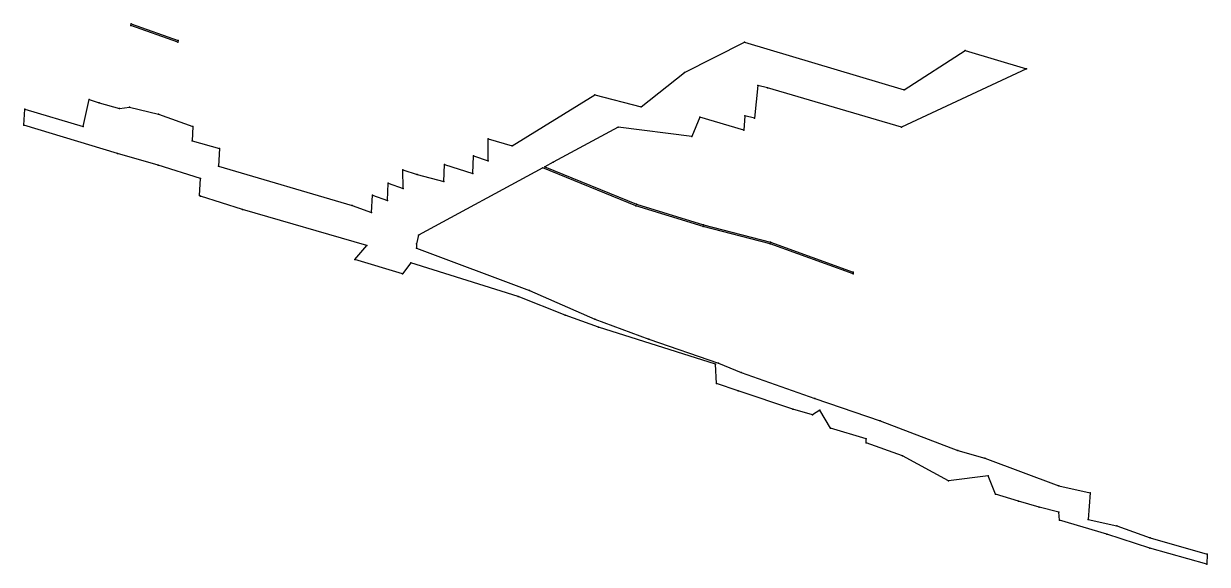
# Model space of a CAD drawing. Extents: x 256830 to 257670, y 386136 to 386519.
import ezdxf

# ---------------------------------------------------------------- set-up
doc = ezdxf.new("R2010")
doc.units = 0
doc.header["$MEASUREMENT"] = 0

msp = doc.modelspace()

# ---------------------------------------------------------------- linework, layer by layer
at = {"color": 8}
for points in [[(256906.34298, 386518.128596, 49.814421), (256906.410146, 386519.382255, 48.042698), (256939.914916, 386507.409205, 50.114316), (256939.644366, 386506.228226, 51.873464), (256906.34298, 386518.128596, 49.814421)], [(257206.02897, 386421.02976, 54.451639), (257200.057198, 386417.812072, 61.520994), (257265.128701, 386391.196648, 70.217236), (257312.724585, 386376.664804, 69.717619), (257360.33318, 386364.367764, 66.106223), (257419.118957, 386343.097505, 70.106465), (257419.07791, 386341.833486, 71.881231), (257360.06263, 386363.186786, 67.865371), (257312.454035, 386375.483825, 71.476768), (257264.85815, 386390.015669, 71.976384), (257198.609097, 386417.010195, 63.265295), (257110.557743, 386369.31016, 167.856616), (257109.123648, 386363.05019, 177.181268), (257108.955736, 386360.02888, 181.453738), (257189.375832, 386330.03845, 188.166393), (257235.738141, 386309.654813, 196.336884), (257273.950447, 386295.405475, 199.525243), (257323.512055, 386278.431475, 201.56525), (257339.583429, 386271.937114, 203.603074), (257391.89701, 386253.384222, 206.640898), (257438.152173, 386237.538541, 208.550482), (257493.192233, 386216.614857, 213.697908), (257512.465137, 386210.978128, 213.15142), (257564.992396, 386191.550282, 217.312459), (257587.11932, 386186.540464, 214.65347), (257585.868594, 386167.46021, 241.717851), (257606.075737, 386162.979856, 239.157795), (257629.840398, 386154.528723, 240.569835), (257670.394567, 386142.929905, 239.055714), (257669.99572, 386135.760598, 249.194094), (257629.469116, 386147.209297, 250.904885), (257599.072268, 386157.038326, 250.46179), (257565.498843, 386166.996386, 251.220751), (257564.991881, 386172.687914, 243.53031), (257551.004851, 386176.250314, 244.661327), (257536.294061, 386180.620548, 244.984241), (257520.036117, 386185.65555, 245.055977), (257514.743506, 386198.650193, 229.295758), (257486.663049, 386195.104542, 246.435383), (257453.934791, 386212.813024, 236.054156), (257428.270126, 386222.063371, 234.357509), (257428.201866, 386224.747724, 230.656094), (257403.020827, 386232.459114, 230.888195), (257395.25311, 386245.109235, 216.683195), (257390.104297, 386241.755305, 223.584036), (257376.207927, 386245.734195, 224.096729), (257337.398997, 386258.927779, 222.635262), (257321.93686, 386264.136641, 222.119269), (257321.281774, 386277.81799, 203.387843), (257238.328998, 386304.135088, 202.882302), (257214.62441, 386312.519168, 201.537336), (257181.139516, 386325.794967, 197.646328), (257105.066162, 386349.758258, 197.420785), (257099.217755, 386341.92836, 210.847203), (257065.330757, 386352.021955, 211.554142), (257073.705015, 386362.06319, 193.95567), (256985.438446, 386387.587007, 196.863559), (256955.668266, 386396.983154, 196.749625), (256955.102659, 386397.510299, 196.262891), (256955.819641, 386409.497778, 179.289176), (256925.72598, 386418.9884, 179.184601), (256896.773939, 386427.204787, 180.354684), (256830.219888, 386447.267634, 181.41087), (256831.044171, 386458.729258, 165.121403), (256872.331907, 386446.323952, 164.409249), (256876.732211, 386465.531721, 135.797969), (256883.918729, 386463.22871, 135.873818), (256898.246795, 386459.285658, 135.12358), (256905.300251, 386460.045199, 131.000518), (256925.947888, 386455.073182, 128.932288), (256950.267152, 386446.362777, 130.463522), (256949.741936, 386436.157114, 144.877219), (256969.177081, 386430.71485, 143.989881), (256968.472256, 386418.366732, 161.459577), (257063.292005, 386390.290591, 159.249489), (257077.104124, 386385.478161, 159.932009), (257077.812663, 386397.63748, 142.723117), (257088.383515, 386393.871621, 143.360494), (257088.830337, 386406.32306, 125.859387), (257099.56473, 386402.374663, 126.679362), (257099.253971, 386415.671687, 108.332389), (257109.501144, 386412.267107, 108.608366), (257128.361789, 386407.281427, 107.336236), (257129.007707, 386419.510642, 90.057426), (257149.147731, 386413.010596, 90.333815), (257149.499735, 386425.654236, 72.606793), (257159.871881, 386422.110165, 73.022308), (257160.020114, 386437.662044, 51.341612), (257176.872282, 386432.599642, 51.04955), (257235.655566, 386468.800761, -24.831098), (257268.614303, 386460.343648, -27.40898), (257299.25485, 386484.784533, -74.705111), (257341.911764, 386506.349465, -123.229396), (257455.105413, 386472.346018, -125.191135), (257498.613224, 386500.36271, -183.053033), (257542.068795, 386487.308627, -183.806154), (257453.236753, 386446.027201, -87.796839), (257358.195582, 386473.942329, -85.266662), (257351.429555, 386475.469614, -84.447155), (257349.018522, 386452.260392, -51.139158), (257342.08339, 386454.065453, -50.632204), (257341.349092, 386443.755268, -35.982304), (257310.129704, 386453.133593, -35.441246), (257304.462339, 386439.333673, -13.795564), (257252.108777, 386445.992561, -0.284008), (257206.02897, 386421.02976, 54.451639)]]:
    msp.add_polyline3d(points, dxfattribs=at)
for p in [(256906.34298, 386518.128596, 49.814421), (256906.34298, 386518.128596, 49.814421), (256906.410146, 386519.382255, 48.042698), (256939.644366, 386506.228226, 51.873464), (256939.914916, 386507.409205, 50.114316), (257341.911764, 386506.349465, -123.229396), (257498.613224, 386500.36271, -183.053033), (257299.25485, 386484.784533, -74.705111), (257542.068795, 386487.308627, -183.806154), (257351.429555, 386475.469614, -84.447155), (257358.195582, 386473.942329, -85.266662), (257455.105413, 386472.346018, -125.191135), (256876.732211, 386465.531721, 135.797969), (257235.655566, 386468.800761, -24.831098), (256831.044171, 386458.729258, 165.121403), (256883.918729, 386463.22871, 135.873818), (256898.246795, 386459.285658, 135.12358), (256905.300251, 386460.045199, 131.000518), (257268.614303, 386460.343648, -27.40898), (256830.219888, 386447.267634, 181.41087), (256925.947888, 386455.073182, 128.932288), (257310.129704, 386453.133593, -35.441246), (257342.08339, 386454.065453, -50.632204), (257349.018522, 386452.260392, -51.139158), (256872.331907, 386446.323952, 164.409249), (256950.267152, 386446.362777, 130.463522), (257252.108777, 386445.992561, -0.284008), (257304.462339, 386439.333673, -13.795564), (257341.349092, 386443.755268, -35.982304), (257453.236753, 386446.027201, -87.796839), (256949.741936, 386436.157114, 144.877219), (256969.177081, 386430.71485, 143.989881), (257160.020114, 386437.662044, 51.341612), (257176.872282, 386432.599642, 51.04955), (256896.773939, 386427.204787, 180.354684), (257149.499735, 386425.654236, 72.606793), (257159.871881, 386422.110165, 73.022308), (256925.72598, 386418.9884, 179.184601), (256968.472256, 386418.366732, 161.459577), (257099.253971, 386415.671687, 108.332389), (257129.007707, 386419.510642, 90.057426), (257198.609097, 386417.010195, 63.265295), (257200.057198, 386417.812072, 61.520994), (257206.02897, 386421.02976, 54.451639), (257206.02897, 386421.02976, 54.451639), (256955.819641, 386409.497778, 179.289176), (257088.830337, 386406.32306, 125.859387), (257109.501144, 386412.267107, 108.608366), (257128.361789, 386407.281427, 107.336236), (257149.147731, 386413.010596, 90.333815), (256955.102659, 386397.510299, 196.262891), (256955.668266, 386396.983154, 196.749625), (257077.812663, 386397.63748, 142.723117), (257099.56473, 386402.374663, 126.679362), (257063.292005, 386390.290591, 159.249489), (257088.383515, 386393.871621, 143.360494), (257264.85815, 386390.015669, 71.976384), (257265.128701, 386391.196648, 70.217236), (256985.438446, 386387.587007, 196.863559), (257077.104124, 386385.478161, 159.932009), (257312.454035, 386375.483825, 71.476768), (257312.724585, 386376.664804, 69.717619), (257109.123648, 386363.05019, 177.181268), (257110.557743, 386369.31016, 167.856616), (257360.06263, 386363.186786, 67.865371), (257360.33318, 386364.367764, 66.106223), (257073.705015, 386362.06319, 193.95567), (257108.955736, 386360.02888, 181.453738), (257065.330757, 386352.021955, 211.554142), (257105.066162, 386349.758258, 197.420785), (257099.217755, 386341.92836, 210.847203), (257419.07791, 386341.833486, 71.881231), (257419.118957, 386343.097505, 70.106465), (257189.375832, 386330.03845, 188.166393), (257181.139516, 386325.794967, 197.646328), (257214.62441, 386312.519168, 201.537336), (257235.738141, 386309.654813, 196.336884), (257238.328998, 386304.135088, 202.882302), (257273.950447, 386295.405475, 199.525243), (257321.281774, 386277.81799, 203.387843), (257323.512055, 386278.431475, 201.56525), (257339.583429, 386271.937114, 203.603074), (257321.93686, 386264.136641, 222.119269), (257337.398997, 386258.927779, 222.635262), (257376.207927, 386245.734195, 224.096729), (257391.89701, 386253.384222, 206.640898), (257395.25311, 386245.109235, 216.683195), (257390.104297, 386241.755305, 223.584036), (257438.152173, 386237.538541, 208.550482), (257403.020827, 386232.459114, 230.888195), (257428.201866, 386224.747724, 230.656094), (257428.270126, 386222.063371, 234.357509), (257453.934791, 386212.813024, 236.054156), (257493.192233, 386216.614857, 213.697908), (257512.465137, 386210.978128, 213.15142), (257486.663049, 386195.104542, 246.435383), (257514.743506, 386198.650193, 229.295758), (257564.992396, 386191.550282, 217.312459), (257587.11932, 386186.540464, 214.65347), (257520.036117, 386185.65555, 245.055977), (257536.294061, 386180.620548, 244.984241), (257551.004851, 386176.250314, 244.661327), (257564.991881, 386172.687914, 243.53031), (257565.498843, 386166.996386, 251.220751), (257585.868594, 386167.46021, 241.717851), (257606.075737, 386162.979856, 239.157795), (257599.072268, 386157.038326, 250.46179), (257629.840398, 386154.528723, 240.569835), (257629.469116, 386147.209297, 250.904885), (257670.394567, 386142.929905, 239.055714), (257669.99572, 386135.760598, 249.194094)]:
    msp.add_point(p, dxfattribs=at)

doc.saveas('drawing.dxf')
